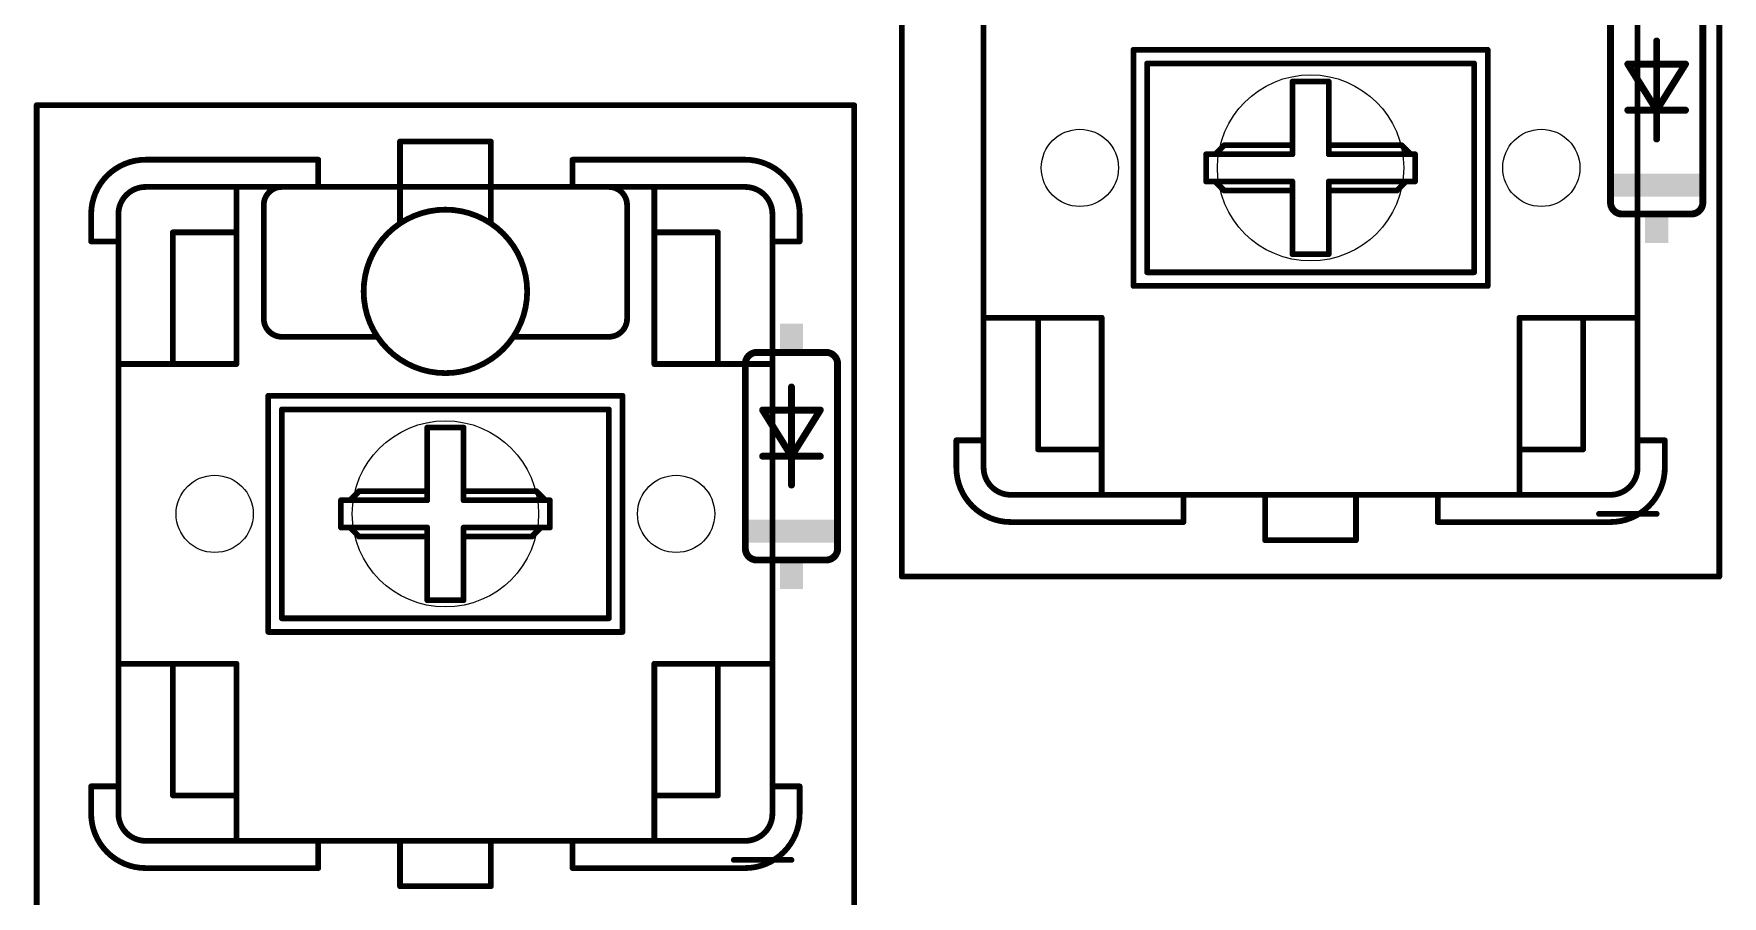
# Model space of a CAD drawing. Extents: x 0 to 155, y -1 to 106.
# Drawn here: x 21.42 to 58.59, y 34.76 to 53.75 of the extents above; entities that cross this region are included whole.
import ezdxf

# ---------------------------------------------------------------- set-up
doc = ezdxf.new("R2010")
doc.units = 0
doc.layers.add('20', color=7, linetype='CONTINUOUS')
doc.layers.add('21', color=253, linetype='CONTINUOUS')

# ---------------------------------------------------------------- blocks, each defined once
blk = doc.blocks.new('RECT')
blk.add_solid([(-0.5, -0.5), (0.5, -0.5), (-0.5, 0.5), (0.5, 0.5)])

msp = doc.modelspace()

# ---------------------------------------------------------------- linework, layer by layer
at = {"layer": '20'}
for centre, radius in [((49.53, 50.8), 2.05), ((44.45, 50.8), 0.85), ((54.61, 50.8), 0.85), ((30.48, 43.18), 2.05), ((25.4, 43.18), 0.85), ((35.56, 43.18), 0.85)]:
    msp.add_circle(centre, radius, dxfattribs=at)
at = {"layer": '21'}
for points, const_width in [([(40.53, 41.8), (40.53, 59.8)], 0.127), ([(58.53, 59.8), (58.53, 41.8)], 0.127), ([(42.33, 44.8), (42.33, 56.8)], 0.127), ([(56.73, 56.8), (56.73, 44.8)], 0.127), ([(56.134, 50.038), (56.134, 54.102)], 0.1524), ([(58.166, 50.038), (58.166, 54.102)], 0.1524), ([(57.15, 52.07), (57.15, 53.594)], 0.1524), ([(45.63, 48.2), (45.63, 53.4)], 0.127), ([(45.63, 53.4), (53.43, 53.4)], 0.127), ([(45.93, 48.5), (45.93, 53.1)], 0.127), ([(45.93, 53.1), (53.13, 53.1)], 0.127), ([(53.13, 53.1), (53.13, 48.5)], 0.127), ([(53.43, 53.4), (53.43, 48.2)], 0.127), ([(56.515, 53.086), (57.785, 53.086)], 0.1524), ([(57.15, 52.07), (56.515, 53.086)], 0.1524), ([(57.785, 53.086), (57.15, 52.07)], 0.1524), ([(49.13, 51.3), (49.13, 52.7)], 0.127), ([(49.13, 52.7), (49.93, 52.7)], 0.127), ([(49.93, 52.7), (49.93, 51.3)], 0.127), ([(21.48, 52.18), (39.48, 52.18)], 0.127), ([(21.48, 34.18), (21.48, 52.18)], 0.127), ([(39.48, 52.18), (39.48, 34.18)], 0.127), ([(56.515, 52.07), (57.15, 52.07)], 0.1524), ([(57.15, 51.435), (57.15, 52.07)], 0.1524), ([(57.15, 52.07), (57.785, 52.07)], 0.1524), ([(29.48, 51.38), (31.48, 51.38)], 0.127), ([(29.48, 50.38), (29.48, 51.38)], 0.127), ([(31.48, 50.38), (31.48, 51.38)], 0.127), ([(47.63, 51.3), (47.43, 51.1)], 0.127), ([(49.13, 51.3), (47.63, 51.3)], 0.127), ([(49.13, 51.1), (49.13, 51.3)], 0.127), ([(49.93, 51.3), (49.93, 51.1)], 0.127), ([(51.53, 51.3), (49.93, 51.3)], 0.127), ([(51.73, 51.1), (51.53, 51.3)], 0.127), ([(23.88, 50.98), (27.68, 50.98)], 0.127), ([(27.68, 50.38), (27.68, 50.98)], 0.127), ([(33.28, 50.98), (37.08, 50.98)], 0.127), ([(33.28, 50.38), (33.28, 50.98)], 0.127), ([(47.23, 50.5), (47.23, 51.1)], 0.127), ([(47.23, 51.1), (47.43, 51.1)], 0.127), ([(47.43, 51.1), (49.13, 51.1)], 0.127), ([(49.93, 51.1), (51.73, 51.1)], 0.127), ([(51.83, 51.1), (51.73, 51.1)], 0.127), ([(51.83, 51.1), (51.83, 50.5)], 0.127), ([(47.43, 50.5), (47.23, 50.5)], 0.127), ([(49.13, 50.5), (47.43, 50.5)], 0.127), ([(47.43, 50.5), (47.63, 50.3)], 0.127), ([(49.13, 50.3), (49.13, 50.5)], 0.127), ([(51.63, 50.5), (49.93, 50.5)], 0.127), ([(49.93, 50.5), (49.93, 50.3)], 0.127), ([(51.63, 50.5), (51.43, 50.3)], 0.127), ([(51.83, 50.5), (51.63, 50.5)], 0.127), ([(23.88, 50.38), (27.68, 50.38)], 0.127), ([(25.88, 50.38), (25.88, 49.38)], 0.127), ([(27.68, 50.38), (29.48, 50.38)], 0.127), ([(29.48, 50.38), (31.48, 50.38)], 0.127), ([(29.48, 49.58), (29.48, 50.38)], 0.127), ([(31.48, 50.38), (33.28, 50.38)], 0.127), ([(31.48, 50.38), (31.48, 49.58)], 0.127), ([(33.28, 50.38), (37.08, 50.38)], 0.127), ([(35.08, 50.38), (35.08, 49.38)], 0.127), ([(49.13, 50.3), (47.63, 50.3)], 0.127), ([(49.13, 48.9), (49.13, 50.3)], 0.127), ([(49.93, 50.3), (49.93, 48.9)], 0.127), ([(51.43, 50.3), (49.93, 50.3)], 0.127), ([(22.68, 49.18), (22.68, 49.78)], 0.127), ([(23.28, 49.18), (23.28, 49.78)], 0.127), ([(26.48, 47.48), (26.48, 49.98)], 0.127), ([(34.48, 47.48), (34.48, 49.98)], 0.127), ([(37.68, 49.78), (37.68, 49.18)], 0.127), ([(38.28, 49.78), (38.28, 49.18)], 0.127), ([(56.388, 49.784), (57.912, 49.784)], 0.1524), ([(23.28, 49.18), (22.68, 49.18)], 0.127), ([(23.28, 37.18), (23.28, 49.18)], 0.127), ([(24.48, 49.38), (24.48, 46.48)], 0.127), ([(25.88, 49.38), (24.48, 49.38)], 0.127), ([(25.88, 49.38), (25.88, 46.48)], 0.127), ([(35.08, 49.38), (35.08, 46.48)], 0.127), ([(36.48, 49.38), (35.08, 49.38)], 0.127), ([(36.48, 49.38), (36.48, 46.48)], 0.127), ([(37.68, 49.18), (37.68, 37.18)], 0.127), ([(37.68, 49.18), (38.28, 49.18)], 0.127), ([(49.93, 48.9), (49.13, 48.9)], 0.127), ([(53.13, 48.5), (45.93, 48.5)], 0.127), ([(53.43, 48.2), (45.63, 48.2)], 0.127), ([(43.53, 47.5), (42.33, 47.5)], 0.127), ([(44.93, 47.5), (43.53, 47.5)], 0.127), ([(43.53, 47.5), (43.53, 44.6)], 0.127), ([(44.93, 47.5), (44.93, 44.6)], 0.127), ([(55.53, 47.5), (54.13, 47.5)], 0.127), ([(54.13, 47.5), (54.13, 44.6)], 0.127), ([(56.73, 47.5), (55.53, 47.5)], 0.127), ([(55.53, 47.5), (55.53, 44.6)], 0.127), ([(26.88, 47.08), (28.98, 47.08)], 0.127), ([(31.98, 47.08), (34.08, 47.08)], 0.127), ([(24.48, 46.48), (23.28, 46.48)], 0.127), ([(25.88, 46.48), (24.48, 46.48)], 0.127), ([(36.48, 46.48), (35.08, 46.48)], 0.127), ([(37.68, 46.48), (36.48, 46.48)], 0.127), ([(37.084, 42.418), (37.084, 46.482)], 0.1524), ([(37.338, 46.736), (38.862, 46.736)], 0.1524), ([(39.116, 42.418), (39.116, 46.482)], 0.1524), ([(26.58, 40.58), (26.58, 45.78)], 0.127), ([(26.58, 45.78), (34.38, 45.78)], 0.127), ([(34.38, 45.78), (34.38, 40.58)], 0.127), ([(38.1, 44.45), (38.1, 45.974)], 0.1524), ([(26.88, 40.88), (26.88, 45.48)], 0.127), ([(26.88, 45.48), (34.08, 45.48)], 0.127), ([(34.08, 45.48), (34.08, 40.88)], 0.127), ([(37.465, 45.466), (38.735, 45.466)], 0.1524), ([(38.1, 44.45), (37.465, 45.466)], 0.1524), ([(38.735, 45.466), (38.1, 44.45)], 0.1524), ([(30.08, 43.68), (30.08, 45.08)], 0.127), ([(30.08, 45.08), (30.88, 45.08)], 0.127), ([(30.88, 45.08), (30.88, 43.68)], 0.127), ([(41.73, 44.2), (41.73, 44.8)], 0.127), ([(42.33, 44.8), (41.73, 44.8)], 0.127), ([(42.33, 44.2), (42.33, 44.8)], 0.127), ([(44.93, 44.6), (43.53, 44.6)], 0.127), ([(44.93, 44.6), (44.93, 43.6)], 0.127), ([(54.13, 44.6), (54.13, 43.6)], 0.127), ([(55.53, 44.6), (54.13, 44.6)], 0.127), ([(56.73, 44.8), (56.73, 44.2)], 0.127), ([(56.73, 44.8), (57.33, 44.8)], 0.127), ([(57.33, 44.8), (57.33, 44.2)], 0.127), ([(37.465, 44.45), (38.1, 44.45)], 0.1524), ([(38.1, 43.815), (38.1, 44.45)], 0.1524), ([(38.1, 44.45), (38.735, 44.45)], 0.1524), ([(28.18, 42.88), (28.18, 43.48)], 0.127), ([(28.18, 43.48), (28.38, 43.48)], 0.127), ([(28.58, 43.68), (28.38, 43.48)], 0.127), ([(28.38, 43.48), (30.08, 43.48)], 0.127), ([(30.08, 43.68), (28.58, 43.68)], 0.127), ([(30.08, 43.48), (30.08, 43.68)], 0.127), ([(30.88, 43.68), (30.88, 43.48)], 0.127), ([(32.48, 43.68), (30.88, 43.68)], 0.127), ([(30.88, 43.48), (32.68, 43.48)], 0.127), ([(32.68, 43.48), (32.48, 43.68)], 0.127), ([(32.78, 43.48), (32.68, 43.48)], 0.127), ([(32.78, 43.48), (32.78, 42.88)], 0.127), ([(46.73, 43.6), (42.93, 43.6)], 0.127), ([(48.53, 43.6), (46.73, 43.6)], 0.127), ([(46.73, 43), (46.73, 43.6)], 0.127), ([(52.33, 43.6), (48.53, 43.6)], 0.127), ([(48.53, 42.6), (48.53, 43.6)], 0.127), ([(50.53, 42.6), (50.53, 43.6)], 0.127), ([(56.13, 43.6), (52.33, 43.6)], 0.127), ([(52.33, 43), (52.33, 43.6)], 0.127), ([(55.88, 43.18), (57.15, 43.18)], 0.127), ([(28.38, 42.88), (28.18, 42.88)], 0.127), ([(30.08, 42.88), (28.38, 42.88)], 0.127), ([(28.38, 42.88), (28.58, 42.68)], 0.127), ([(30.08, 42.68), (30.08, 42.88)], 0.127), ([(32.58, 42.88), (30.88, 42.88)], 0.127), ([(30.88, 42.88), (30.88, 42.68)], 0.127), ([(32.58, 42.88), (32.38, 42.68)], 0.127), ([(32.78, 42.88), (32.58, 42.88)], 0.127), ([(46.73, 43), (42.93, 43)], 0.127), ([(56.13, 43), (52.33, 43)], 0.127), ([(30.08, 42.68), (28.58, 42.68)], 0.127), ([(30.08, 41.28), (30.08, 42.68)], 0.127), ([(30.88, 42.68), (30.88, 41.28)], 0.127), ([(32.38, 42.68), (30.88, 42.68)], 0.127), ([(48.53, 42.6), (50.53, 42.6)], 0.127), ([(37.338, 42.164), (38.862, 42.164)], 0.1524), ([(58.53, 41.8), (40.53, 41.8)], 0.127), ([(30.88, 41.28), (30.08, 41.28)], 0.127), ([(34.08, 40.88), (26.88, 40.88)], 0.127), ([(34.38, 40.58), (26.58, 40.58)], 0.127), ([(24.48, 39.88), (23.28, 39.88)], 0.127), ([(25.88, 39.88), (24.48, 39.88)], 0.127), ([(24.48, 39.88), (24.48, 36.98)], 0.127), ([(25.88, 39.88), (25.88, 36.98)], 0.127), ([(36.48, 39.88), (35.08, 39.88)], 0.127), ([(35.08, 39.88), (35.08, 36.98)], 0.127), ([(37.68, 39.88), (36.48, 39.88)], 0.127), ([(36.48, 39.88), (36.48, 36.98)], 0.127), ([(22.68, 36.58), (22.68, 37.18)], 0.127), ([(23.28, 37.18), (22.68, 37.18)], 0.127), ([(23.28, 36.58), (23.28, 37.18)], 0.127), ([(37.68, 37.18), (37.68, 36.58)], 0.127), ([(37.68, 37.18), (38.28, 37.18)], 0.127), ([(38.28, 37.18), (38.28, 36.58)], 0.127), ([(25.88, 36.98), (24.48, 36.98)], 0.127), ([(25.88, 36.98), (25.88, 35.98)], 0.127), ([(35.08, 36.98), (35.08, 35.98)], 0.127), ([(36.48, 36.98), (35.08, 36.98)], 0.127), ([(27.68, 35.98), (23.88, 35.98)], 0.127), ([(29.48, 35.98), (27.68, 35.98)], 0.127), ([(27.68, 35.38), (27.68, 35.98)], 0.127), ([(33.28, 35.98), (29.48, 35.98)], 0.127), ([(29.48, 34.98), (29.48, 35.98)], 0.127), ([(31.48, 34.98), (31.48, 35.98)], 0.127), ([(37.08, 35.98), (33.28, 35.98)], 0.127), ([(33.28, 35.38), (33.28, 35.98)], 0.127), ([(27.68, 35.38), (23.88, 35.38)], 0.127), ([(37.08, 35.38), (33.28, 35.38)], 0.127), ([(36.83, 35.56), (38.1, 35.56)], 0.127), ([(29.48, 34.98), (31.48, 34.98)], 0.127)]:
    msp.add_lwpolyline(points, dxfattribs=dict(at, const_width=const_width))
for points, const_width in [([(57.1881, 53.594, 1), (57.1119, 53.594)], 0.0762), ([(45.63, 53.4318, 1), (45.63, 53.3683)], 0.0635), ([(45.6618, 53.4, 1), (45.5983, 53.4)], 0.0635), ([(45.9618, 53.1, 1), (45.8982, 53.1)], 0.0635), ([(45.93, 53.1318, 1), (45.93, 53.0682)], 0.0635), ([(53.1618, 53.1, 1), (53.0983, 53.1)], 0.0635), ([(53.13, 53.0682, 1), (53.13, 53.1318)], 0.0635), ([(53.4618, 53.4, 1), (53.3982, 53.4)], 0.0635), ([(53.43, 53.3683, 1), (53.43, 53.4318)], 0.0635), ([(56.515, 53.1241, 1), (56.515, 53.0479)], 0.0762), ([(56.5473, 53.1062, 1), (56.4827, 53.0658)], 0.0762), ([(57.8173, 53.0658, 1), (57.7527, 53.1062)], 0.0762), ([(57.785, 53.0479, 1), (57.785, 53.1241)], 0.0762), ([(49.13, 52.7318, 1), (49.13, 52.6683)], 0.0635), ([(49.1618, 52.7, 1), (49.0983, 52.7)], 0.0635), ([(49.9618, 52.7, 1), (49.8982, 52.7)], 0.0635), ([(49.93, 52.6683, 1), (49.93, 52.7318)], 0.0635), ([(21.48, 52.2118, 1), (21.48, 52.1482)], 0.0635), ([(21.5117, 52.18, 1), (21.4483, 52.18)], 0.0635), ([(39.5118, 52.18, 1), (39.4483, 52.18)], 0.0635), ([(39.48, 52.1482, 1), (39.48, 52.2118)], 0.0635), ([(56.515, 52.1081, 1), (56.515, 52.0319)], 0.0762), ([(57.1881, 52.07, 1), (57.1119, 52.07)], 0.0762), ([(57.15, 52.1081, 1), (57.15, 52.0319)], 0.0762), ([(57.1177, 52.0902, 1), (57.1823, 52.0498)], 0.0762), ([(57.1119, 52.07, 1), (57.1881, 52.07)], 0.0762), ([(57.1177, 52.0498, 1), (57.1823, 52.0902)], 0.0762), ([(57.15, 52.0319, 1), (57.15, 52.1081)], 0.0762), ([(57.785, 52.0319, 1), (57.785, 52.1081)], 0.0762), ([(29.48, 51.4118, 1), (29.48, 51.3483)], 0.0635), ([(29.5117, 51.38, 1), (29.4483, 51.38)], 0.0635), ([(31.5117, 51.38, 1), (31.4483, 51.38)], 0.0635), ([(31.48, 51.3483, 1), (31.48, 51.4118)], 0.0635), ([(47.63, 51.3318, 1), (47.63, 51.2683)], 0.0635), ([(47.6525, 51.2775, 1), (47.6075, 51.3225)], 0.0635), ([(49.1618, 51.3, 1), (49.0983, 51.3)], 0.0635), ([(49.0983, 51.3, 1), (49.1618, 51.3)], 0.0635), ([(49.13, 51.2683, 1), (49.13, 51.3318)], 0.0635), ([(49.93, 51.3318, 1), (49.93, 51.2683)], 0.0635), ([(49.9618, 51.3, 1), (49.8982, 51.3)], 0.0635), ([(49.8982, 51.3, 1), (49.9618, 51.3)], 0.0635), ([(51.5525, 51.3225, 1), (51.5075, 51.2775)], 0.0635), ([(51.53, 51.2683, 1), (51.53, 51.3318)], 0.0635), ([(57.1119, 51.435, 1), (57.1881, 51.435)], 0.0762), ([(23.88, 50.98, 0.4142), (22.68, 49.78)], 0.127), ([(23.88, 51.0118, 1), (23.88, 50.9483)], 0.0635), ([(23.88, 50.9483, 1), (23.88, 51.0118)], 0.0635), ([(27.7117, 50.98, 1), (27.6483, 50.98)], 0.0635), ([(27.68, 50.9483, 1), (27.68, 51.0118)], 0.0635), ([(33.3118, 50.98, 1), (33.2482, 50.98)], 0.0635), ([(33.28, 51.0118, 1), (33.28, 50.9483)], 0.0635), ([(37.08, 51.0118, 1), (37.08, 50.9483)], 0.0635), ([(38.28, 49.78, 0.4142), (37.08, 50.98)], 0.127), ([(37.08, 50.9483, 1), (37.08, 51.0118)], 0.0635), ([(47.23, 51.1318, 1), (47.23, 51.0682)], 0.0635), ([(47.2618, 51.1, 1), (47.1983, 51.1)], 0.0635), ([(47.4075, 51.1225, 1), (47.4525, 51.0775)], 0.0635), ([(47.43, 51.1318, 1), (47.43, 51.0682)], 0.0635), ([(47.43, 51.0682, 1), (47.43, 51.1318)], 0.0635), ([(49.0983, 51.1, 1), (49.1618, 51.1)], 0.0635), ([(49.13, 51.0682, 1), (49.13, 51.1318)], 0.0635), ([(49.93, 51.1318, 1), (49.93, 51.0682)], 0.0635), ([(49.8982, 51.1, 1), (49.9618, 51.1)], 0.0635), ([(51.73, 51.1318, 1), (51.73, 51.0682)], 0.0635), ([(51.7075, 51.0775, 1), (51.7525, 51.1225)], 0.0635), ([(51.73, 51.0682, 1), (51.73, 51.1318)], 0.0635), ([(51.8618, 51.1, 1), (51.7983, 51.1)], 0.0635), ([(51.83, 51.0682, 1), (51.83, 51.1318)], 0.0635), ([(47.23, 50.5318, 1), (47.23, 50.4682)], 0.0635), ([(47.4525, 50.5225, 1), (47.4075, 50.4775)], 0.0635), ([(47.43, 50.5318, 1), (47.43, 50.4682)], 0.0635), ([(47.43, 50.4682, 1), (47.43, 50.5318)], 0.0635), ([(49.1618, 50.5, 1), (49.0983, 50.5)], 0.0635), ([(49.13, 50.4682, 1), (49.13, 50.5318)], 0.0635), ([(49.93, 50.5318, 1), (49.93, 50.4682)], 0.0635), ([(49.9618, 50.5, 1), (49.8982, 50.5)], 0.0635), ([(51.63, 50.5318, 1), (51.63, 50.4682)], 0.0635), ([(51.6525, 50.4775, 1), (51.6075, 50.5225)], 0.0635), ([(51.63, 50.4682, 1), (51.63, 50.5318)], 0.0635), ([(51.83, 50.4682, 1), (51.83, 50.5318)], 0.0635), ([(23.88, 50.38, 0.4142), (23.28, 49.78)], 0.127), ([(23.88, 50.4118, 1), (23.88, 50.3483)], 0.0635), ([(23.88, 50.3483, 1), (23.88, 50.4118)], 0.0635), ([(25.9118, 50.38, 1), (25.8483, 50.38)], 0.0635), ([(26.88, 50.38, 0.4142), (26.48, 49.98)], 0.127), ([(26.88, 50.3483, 1), (26.88, 50.4118)], 0.0635), ([(27.68, 50.4118, 1), (27.68, 50.3483)], 0.0635), ([(27.6483, 50.38, 1), (27.7117, 50.38)], 0.0635), ([(27.68, 50.3483, 1), (27.68, 50.4118)], 0.0635), ([(29.48, 50.4118, 1), (29.48, 50.3483)], 0.0635), ([(29.5117, 50.38, 1), (29.4483, 50.38)], 0.0635), ([(29.4483, 50.38, 1), (29.5117, 50.38)], 0.0635), ([(29.48, 50.3483, 1), (29.48, 50.4118)], 0.0635), ([(31.48, 50.4118, 1), (31.48, 50.3483)], 0.0635), ([(31.5117, 50.38, 1), (31.4483, 50.38)], 0.0635), ([(31.4483, 50.38, 1), (31.5117, 50.38)], 0.0635), ([(31.48, 50.3483, 1), (31.48, 50.4118)], 0.0635), ([(33.2482, 50.38, 1), (33.3118, 50.38)], 0.0635), ([(33.28, 50.4118, 1), (33.28, 50.3483)], 0.0635), ([(33.28, 50.3483, 1), (33.28, 50.4118)], 0.0635), ([(34.08, 50.4118, 1), (34.08, 50.3483)], 0.0635), ([(34.48, 49.98, 0.4142), (34.08, 50.38)], 0.127), ([(35.1118, 50.38, 1), (35.0482, 50.38)], 0.0635), ([(37.08, 50.4118, 1), (37.08, 50.3483)], 0.0635), ([(37.68, 49.78, 0.4142), (37.08, 50.38)], 0.127), ([(37.08, 50.3483, 1), (37.08, 50.4118)], 0.0635), ([(47.1983, 50.5, 1), (47.2618, 50.5)], 0.0635), ([(47.63, 50.3318, 1), (47.63, 50.2683)], 0.0635), ([(47.6075, 50.2775, 1), (47.6525, 50.3225)], 0.0635), ([(49.1618, 50.3, 1), (49.0983, 50.3)], 0.0635), ([(49.0983, 50.3, 1), (49.1618, 50.3)], 0.0635), ([(49.13, 50.2683, 1), (49.13, 50.3318)], 0.0635), ([(49.93, 50.3318, 1), (49.93, 50.2683)], 0.0635), ([(49.9618, 50.3, 1), (49.8982, 50.3)], 0.0635), ([(49.8982, 50.3, 1), (49.9618, 50.3)], 0.0635), ([(51.4075, 50.3225, 1), (51.4525, 50.2775)], 0.0635), ([(51.43, 50.2683, 1), (51.43, 50.3318)], 0.0635), ([(51.7983, 50.5, 1), (51.8618, 50.5)], 0.0635), ([(22.7117, 49.78, 1), (22.6483, 49.78)], 0.0635), ([(23.3117, 49.78, 1), (23.2483, 49.78)], 0.0635), ([(26.5117, 49.98, 1), (26.4483, 49.98)], 0.0635), ([(26.4483, 49.98, 1), (26.5117, 49.98)], 0.0635), ([(30.48, 49.88, 1), (30.48, 46.28)], 0.127), ([(30.48, 49.9118, 1), (30.48, 49.8483)], 0.0635), ([(30.48, 46.28, 1), (30.48, 49.88)], 0.127), ([(30.48, 49.8483, 1), (30.48, 49.9118)], 0.0635), ([(34.5118, 49.98, 1), (34.4483, 49.98)], 0.0635), ([(34.4483, 49.98, 1), (34.5118, 49.98)], 0.0635), ([(37.7118, 49.78, 1), (37.6482, 49.78)], 0.0635), ([(38.3118, 49.78, 1), (38.2482, 49.78)], 0.0635), ([(56.134, 50.038, 0.4142), (56.388, 49.784)], 0.1524), ([(56.1721, 50.038, 1), (56.0959, 50.038)], 0.0762), ([(56.0959, 50.038, 1), (56.1721, 50.038)], 0.0762), ([(56.388, 49.8221, 1), (56.388, 49.7459)], 0.0762), ([(56.388, 49.7459, 1), (56.388, 49.8221)], 0.0762), ([(57.912, 49.784, 0.4142), (58.166, 50.038)], 0.1524), ([(57.912, 49.8221, 1), (57.912, 49.7459)], 0.0762), ([(57.912, 49.7459, 1), (57.912, 49.8221)], 0.0762), ([(58.2041, 50.038, 1), (58.1279, 50.038)], 0.0762), ([(58.1279, 50.038, 1), (58.2041, 50.038)], 0.0762), ([(22.6483, 49.78, 1), (22.7117, 49.78)], 0.0635), ([(23.2483, 49.78, 1), (23.3117, 49.78)], 0.0635), ([(29.4483, 49.58, 1), (29.5117, 49.58)], 0.0635), ([(31.4483, 49.58, 1), (31.5117, 49.58)], 0.0635), ([(37.6482, 49.78, 1), (37.7118, 49.78)], 0.0635), ([(38.2482, 49.78, 1), (38.3118, 49.78)], 0.0635), ([(22.68, 49.2118, 1), (22.68, 49.1482)], 0.0635), ([(22.6483, 49.18, 1), (22.7117, 49.18)], 0.0635), ([(23.3117, 49.18, 1), (23.2483, 49.18)], 0.0635), ([(23.2483, 49.18, 1), (23.3117, 49.18)], 0.0635), ([(23.28, 49.1482, 1), (23.28, 49.2118)], 0.0635), ([(24.48, 49.4118, 1), (24.48, 49.3483)], 0.0635), ([(24.5117, 49.38, 1), (24.4483, 49.38)], 0.0635), ([(25.9118, 49.38, 1), (25.8483, 49.38)], 0.0635), ([(25.8483, 49.38, 1), (25.9118, 49.38)], 0.0635), ([(25.88, 49.3483, 1), (25.88, 49.4118)], 0.0635), ([(35.1118, 49.38, 1), (35.0482, 49.38)], 0.0635), ([(35.0482, 49.38, 1), (35.1118, 49.38)], 0.0635), ([(35.08, 49.4118, 1), (35.08, 49.3483)], 0.0635), ([(36.5118, 49.38, 1), (36.4483, 49.38)], 0.0635), ([(36.48, 49.3483, 1), (36.48, 49.4118)], 0.0635), ([(37.7118, 49.18, 1), (37.6482, 49.18)], 0.0635), ([(37.68, 49.2118, 1), (37.68, 49.1482)], 0.0635), ([(37.6482, 49.18, 1), (37.7118, 49.18)], 0.0635), ([(38.2482, 49.18, 1), (38.3118, 49.18)], 0.0635), ([(38.28, 49.1482, 1), (38.28, 49.2118)], 0.0635), ([(49.13, 48.9318, 1), (49.13, 48.8683)], 0.0635), ([(49.0983, 48.9, 1), (49.1618, 48.9)], 0.0635), ([(49.8982, 48.9, 1), (49.9618, 48.9)], 0.0635), ([(49.93, 48.8683, 1), (49.93, 48.9318)], 0.0635), ([(45.93, 48.5318, 1), (45.93, 48.4682)], 0.0635), ([(45.8982, 48.5, 1), (45.9618, 48.5)], 0.0635), ([(53.0983, 48.5, 1), (53.1618, 48.5)], 0.0635), ([(53.13, 48.4682, 1), (53.13, 48.5318)], 0.0635), ([(45.63, 48.2318, 1), (45.63, 48.1683)], 0.0635), ([(45.5983, 48.2, 1), (45.6618, 48.2)], 0.0635), ([(53.3982, 48.2, 1), (53.4618, 48.2)], 0.0635), ([(53.43, 48.1683, 1), (53.43, 48.2318)], 0.0635), ([(26.48, 47.48, 0.4142), (26.88, 47.08)], 0.127), ([(26.5117, 47.48, 1), (26.4483, 47.48)], 0.0635), ([(26.4483, 47.48, 1), (26.5117, 47.48)], 0.0635), ([(34.08, 47.08, 0.4142), (34.48, 47.48)], 0.127), ([(34.5118, 47.48, 1), (34.4483, 47.48)], 0.0635), ([(34.4483, 47.48, 1), (34.5118, 47.48)], 0.0635), ([(42.33, 47.5318, 1), (42.33, 47.4682)], 0.0635), ([(43.5618, 47.5, 1), (43.4982, 47.5)], 0.0635), ([(43.53, 47.5318, 1), (43.53, 47.4682)], 0.0635), ([(43.53, 47.4682, 1), (43.53, 47.5318)], 0.0635), ([(44.9618, 47.5, 1), (44.8982, 47.5)], 0.0635), ([(44.93, 47.4682, 1), (44.93, 47.5318)], 0.0635), ([(54.13, 47.5318, 1), (54.13, 47.4682)], 0.0635), ([(54.1618, 47.5, 1), (54.0983, 47.5)], 0.0635), ([(55.5618, 47.5, 1), (55.4982, 47.5)], 0.0635), ([(55.53, 47.5318, 1), (55.53, 47.4682)], 0.0635), ([(55.53, 47.4682, 1), (55.53, 47.5318)], 0.0635), ([(56.73, 47.4682, 1), (56.73, 47.5318)], 0.0635), ([(26.88, 47.1118, 1), (26.88, 47.0483)], 0.0635), ([(26.88, 47.0483, 1), (26.88, 47.1118)], 0.0635), ([(28.98, 47.0483, 1), (28.98, 47.1118)], 0.0635), ([(31.98, 47.1118, 1), (31.98, 47.0483)], 0.0635), ([(34.08, 47.1118, 1), (34.08, 47.0483)], 0.0635), ([(34.08, 47.0483, 1), (34.08, 47.1118)], 0.0635), ([(23.28, 46.5118, 1), (23.28, 46.4483)], 0.0635), ([(24.48, 46.5118, 1), (24.48, 46.4483)], 0.0635), ([(24.4483, 46.48, 1), (24.5117, 46.48)], 0.0635), ([(24.48, 46.4483, 1), (24.48, 46.5118)], 0.0635), ([(25.8483, 46.48, 1), (25.9118, 46.48)], 0.0635), ([(25.88, 46.4483, 1), (25.88, 46.5118)], 0.0635), ([(35.0482, 46.48, 1), (35.1118, 46.48)], 0.0635), ([(35.08, 46.5118, 1), (35.08, 46.4483)], 0.0635), ([(36.48, 46.5118, 1), (36.48, 46.4483)], 0.0635), ([(36.4483, 46.48, 1), (36.5118, 46.48)], 0.0635), ([(36.48, 46.4483, 1), (36.48, 46.5118)], 0.0635), ([(37.338, 46.736, 0.4142), (37.084, 46.482)], 0.1524), ([(37.1221, 46.482, 1), (37.0459, 46.482)], 0.0762), ([(37.0459, 46.482, 1), (37.1221, 46.482)], 0.0762), ([(37.338, 46.7741, 1), (37.338, 46.6979)], 0.0762), ([(37.338, 46.6979, 1), (37.338, 46.7741)], 0.0762), ([(37.68, 46.4483, 1), (37.68, 46.5118)], 0.0635), ([(39.116, 46.482, 0.4142), (38.862, 46.736)], 0.1524), ([(38.862, 46.7741, 1), (38.862, 46.6979)], 0.0762), ([(38.862, 46.6979, 1), (38.862, 46.7741)], 0.0762), ([(39.1541, 46.482, 1), (39.0779, 46.482)], 0.0762), ([(39.0779, 46.482, 1), (39.1541, 46.482)], 0.0762), ([(30.48, 46.3118, 1), (30.48, 46.2482)], 0.0635), ([(30.48, 46.2482, 1), (30.48, 46.3118)], 0.0635), ([(26.58, 45.8118, 1), (26.58, 45.7482)], 0.0635), ([(26.6118, 45.78, 1), (26.5483, 45.78)], 0.0635), ([(34.4118, 45.78, 1), (34.3483, 45.78)], 0.0635), ([(34.38, 45.7482, 1), (34.38, 45.8118)], 0.0635), ([(38.1381, 45.974, 1), (38.0619, 45.974)], 0.0762), ([(26.88, 45.5118, 1), (26.88, 45.4483)], 0.0635), ([(26.9118, 45.48, 1), (26.8483, 45.48)], 0.0635), ([(34.1118, 45.48, 1), (34.0482, 45.48)], 0.0635), ([(34.08, 45.4483, 1), (34.08, 45.5118)], 0.0635), ([(37.465, 45.5041, 1), (37.465, 45.4279)], 0.0762), ([(37.4973, 45.4862, 1), (37.4327, 45.4458)], 0.0762), ([(38.7673, 45.4458, 1), (38.7027, 45.4862)], 0.0762), ([(38.735, 45.4279, 1), (38.735, 45.5041)], 0.0762), ([(30.08, 45.1118, 1), (30.08, 45.0483)], 0.0635), ([(30.1118, 45.08, 1), (30.0483, 45.08)], 0.0635), ([(30.9118, 45.08, 1), (30.8483, 45.08)], 0.0635), ([(30.88, 45.0483, 1), (30.88, 45.1118)], 0.0635), ([(41.73, 44.8318, 1), (41.73, 44.7683)], 0.0635), ([(41.7618, 44.8, 1), (41.6983, 44.8)], 0.0635), ([(42.3618, 44.8, 1), (42.2983, 44.8)], 0.0635), ([(42.2983, 44.8, 1), (42.3618, 44.8)], 0.0635), ([(42.33, 44.7683, 1), (42.33, 44.8318)], 0.0635), ([(43.53, 44.6318, 1), (43.53, 44.5682)], 0.0635), ([(43.4982, 44.6, 1), (43.5618, 44.6)], 0.0635), ([(44.9618, 44.6, 1), (44.8982, 44.6)], 0.0635), ([(44.8982, 44.6, 1), (44.9618, 44.6)], 0.0635), ([(44.93, 44.5682, 1), (44.93, 44.6318)], 0.0635), ([(54.13, 44.6318, 1), (54.13, 44.5682)], 0.0635), ([(54.1618, 44.6, 1), (54.0983, 44.6)], 0.0635), ([(54.0983, 44.6, 1), (54.1618, 44.6)], 0.0635), ([(55.4982, 44.6, 1), (55.5618, 44.6)], 0.0635), ([(55.53, 44.5682, 1), (55.53, 44.6318)], 0.0635), ([(56.73, 44.8318, 1), (56.73, 44.7683)], 0.0635), ([(56.7618, 44.8, 1), (56.6983, 44.8)], 0.0635), ([(56.6983, 44.8, 1), (56.7618, 44.8)], 0.0635), ([(57.3618, 44.8, 1), (57.2983, 44.8)], 0.0635), ([(57.33, 44.7683, 1), (57.33, 44.8318)], 0.0635), ([(37.465, 44.4881, 1), (37.465, 44.4119)], 0.0762), ([(38.1381, 44.45, 1), (38.0619, 44.45)], 0.0762), ([(38.1, 44.4881, 1), (38.1, 44.4119)], 0.0762), ([(38.0677, 44.4702, 1), (38.1323, 44.4298)], 0.0762), ([(38.0619, 44.45, 1), (38.1381, 44.45)], 0.0762), ([(38.0677, 44.4298, 1), (38.1323, 44.4702)], 0.0762), ([(38.1, 44.4119, 1), (38.1, 44.4881)], 0.0762), ([(38.735, 44.4119, 1), (38.735, 44.4881)], 0.0762), ([(41.73, 44.2, 0.4142), (42.93, 43)], 0.127), ([(41.7618, 44.2, 1), (41.6983, 44.2)], 0.0635), ([(42.33, 44.2, 0.4142), (42.93, 43.6)], 0.127), ([(42.3618, 44.2, 1), (42.2983, 44.2)], 0.0635), ([(56.13, 43, 0.4142), (57.33, 44.2)], 0.127), ([(56.13, 43.6, 0.4142), (56.73, 44.2)], 0.127), ([(56.7618, 44.2, 1), (56.6983, 44.2)], 0.0635), ([(57.3618, 44.2, 1), (57.2983, 44.2)], 0.0635), ([(41.6983, 44.2, 1), (41.7618, 44.2)], 0.0635), ([(42.2983, 44.2, 1), (42.3618, 44.2)], 0.0635), ([(56.6983, 44.2, 1), (56.7618, 44.2)], 0.0635), ([(57.2983, 44.2, 1), (57.3618, 44.2)], 0.0635), ([(28.18, 43.5118, 1), (28.18, 43.4483)], 0.0635), ([(28.2117, 43.48, 1), (28.1483, 43.48)], 0.0635), ([(28.3575, 43.5025, 1), (28.4025, 43.4575)], 0.0635), ([(28.38, 43.5118, 1), (28.38, 43.4483)], 0.0635), ([(28.38, 43.4483, 1), (28.38, 43.5118)], 0.0635), ([(28.58, 43.7118, 1), (28.58, 43.6482)], 0.0635), ([(28.6025, 43.6575, 1), (28.5575, 43.7025)], 0.0635), ([(30.1118, 43.68, 1), (30.0483, 43.68)], 0.0635), ([(30.0483, 43.68, 1), (30.1118, 43.68)], 0.0635), ([(30.0483, 43.48, 1), (30.1118, 43.48)], 0.0635), ([(30.08, 43.6482, 1), (30.08, 43.7118)], 0.0635), ([(30.08, 43.4483, 1), (30.08, 43.5118)], 0.0635), ([(30.9118, 43.68, 1), (30.8483, 43.68)], 0.0635), ([(30.88, 43.7118, 1), (30.88, 43.6482)], 0.0635), ([(30.8483, 43.68, 1), (30.9118, 43.68)], 0.0635), ([(30.88, 43.5118, 1), (30.88, 43.4483)], 0.0635), ([(30.8483, 43.48, 1), (30.9118, 43.48)], 0.0635), ([(32.5025, 43.7025, 1), (32.4575, 43.6575)], 0.0635), ([(32.48, 43.6482, 1), (32.48, 43.7118)], 0.0635), ([(32.68, 43.5118, 1), (32.68, 43.4483)], 0.0635), ([(32.6575, 43.4575, 1), (32.7025, 43.5025)], 0.0635), ([(32.68, 43.4483, 1), (32.68, 43.5118)], 0.0635), ([(32.8118, 43.48, 1), (32.7482, 43.48)], 0.0635), ([(32.78, 43.4483, 1), (32.78, 43.5118)], 0.0635), ([(38.0619, 43.815, 1), (38.1381, 43.815)], 0.0762), ([(42.93, 43.6318, 1), (42.93, 43.5682)], 0.0635), ([(42.93, 43.5682, 1), (42.93, 43.6318)], 0.0635), ([(44.8982, 43.6, 1), (44.9618, 43.6)], 0.0635), ([(46.73, 43.6318, 1), (46.73, 43.5682)], 0.0635), ([(46.7618, 43.6, 1), (46.6983, 43.6)], 0.0635), ([(46.73, 43.5682, 1), (46.73, 43.6318)], 0.0635), ([(48.53, 43.6318, 1), (48.53, 43.5682)], 0.0635), ([(48.5618, 43.6, 1), (48.4982, 43.6)], 0.0635), ([(48.53, 43.5682, 1), (48.53, 43.6318)], 0.0635), ([(50.5618, 43.6, 1), (50.4982, 43.6)], 0.0635), ([(52.33, 43.6318, 1), (52.33, 43.5682)], 0.0635), ([(52.3618, 43.6, 1), (52.2983, 43.6)], 0.0635), ([(52.33, 43.5682, 1), (52.33, 43.6318)], 0.0635), ([(54.0983, 43.6, 1), (54.1618, 43.6)], 0.0635), ([(56.13, 43.6318, 1), (56.13, 43.5682)], 0.0635), ([(56.13, 43.5682, 1), (56.13, 43.6318)], 0.0635), ([(55.88, 43.2118, 1), (55.88, 43.1482)], 0.0635), ([(57.15, 43.1482, 1), (57.15, 43.2118)], 0.0635), ([(28.18, 42.9118, 1), (28.18, 42.8483)], 0.0635), ([(28.1483, 42.88, 1), (28.2117, 42.88)], 0.0635), ([(28.4025, 42.9025, 1), (28.3575, 42.8575)], 0.0635), ([(28.38, 42.9118, 1), (28.38, 42.8483)], 0.0635), ([(28.38, 42.8483, 1), (28.38, 42.9118)], 0.0635), ([(30.1118, 42.88, 1), (30.0483, 42.88)], 0.0635), ([(30.08, 42.8483, 1), (30.08, 42.9118)], 0.0635), ([(30.88, 42.9118, 1), (30.88, 42.8483)], 0.0635), ([(30.9118, 42.88, 1), (30.8483, 42.88)], 0.0635), ([(32.58, 42.9118, 1), (32.58, 42.8483)], 0.0635), ([(32.6025, 42.8575, 1), (32.5575, 42.9025)], 0.0635), ([(32.58, 42.8483, 1), (32.58, 42.9118)], 0.0635), ([(32.7482, 42.88, 1), (32.8118, 42.88)], 0.0635), ([(32.78, 42.8483, 1), (32.78, 42.9118)], 0.0635), ([(42.93, 43.0318, 1), (42.93, 42.9682)], 0.0635), ([(42.93, 42.9682, 1), (42.93, 43.0318)], 0.0635), ([(46.6983, 43, 1), (46.7618, 43)], 0.0635), ([(46.73, 42.9682, 1), (46.73, 43.0318)], 0.0635), ([(52.33, 43.0318, 1), (52.33, 42.9682)], 0.0635), ([(52.2983, 43, 1), (52.3618, 43)], 0.0635), ([(56.13, 43.0318, 1), (56.13, 42.9682)], 0.0635), ([(56.13, 42.9682, 1), (56.13, 43.0318)], 0.0635), ([(28.58, 42.7118, 1), (28.58, 42.6482)], 0.0635), ([(28.5575, 42.6575, 1), (28.6025, 42.7025)], 0.0635), ([(30.1118, 42.68, 1), (30.0483, 42.68)], 0.0635), ([(30.0483, 42.68, 1), (30.1118, 42.68)], 0.0635), ([(30.08, 42.6482, 1), (30.08, 42.7118)], 0.0635), ([(30.9118, 42.68, 1), (30.8483, 42.68)], 0.0635), ([(30.88, 42.7118, 1), (30.88, 42.6482)], 0.0635), ([(30.8483, 42.68, 1), (30.9118, 42.68)], 0.0635), ([(32.3575, 42.7025, 1), (32.4025, 42.6575)], 0.0635), ([(32.38, 42.6482, 1), (32.38, 42.7118)], 0.0635), ([(37.084, 42.418, 0.4142), (37.338, 42.164)], 0.1524), ([(37.1221, 42.418, 1), (37.0459, 42.418)], 0.0762), ([(37.0459, 42.418, 1), (37.1221, 42.418)], 0.0762), ([(38.862, 42.164, 0.4142), (39.116, 42.418)], 0.1524), ([(39.1541, 42.418, 1), (39.0779, 42.418)], 0.0762), ([(39.0779, 42.418, 1), (39.1541, 42.418)], 0.0762), ([(48.53, 42.6318, 1), (48.53, 42.5682)], 0.0635), ([(48.4982, 42.6, 1), (48.5618, 42.6)], 0.0635), ([(50.4982, 42.6, 1), (50.5618, 42.6)], 0.0635), ([(50.53, 42.5682, 1), (50.53, 42.6318)], 0.0635), ([(37.338, 42.2021, 1), (37.338, 42.1259)], 0.0762), ([(37.338, 42.1259, 1), (37.338, 42.2021)], 0.0762), ([(38.862, 42.2021, 1), (38.862, 42.1259)], 0.0762), ([(38.862, 42.1259, 1), (38.862, 42.2021)], 0.0762), ([(40.4982, 41.8, 1), (40.5618, 41.8)], 0.0635), ([(40.53, 41.8318, 1), (40.53, 41.7683)], 0.0635), ([(58.4982, 41.8, 1), (58.5618, 41.8)], 0.0635), ([(58.53, 41.7683, 1), (58.53, 41.8318)], 0.0635), ([(30.08, 41.3118, 1), (30.08, 41.2482)], 0.0635), ([(30.0483, 41.28, 1), (30.1118, 41.28)], 0.0635), ([(30.8483, 41.28, 1), (30.9118, 41.28)], 0.0635), ([(30.88, 41.2482, 1), (30.88, 41.3118)], 0.0635), ([(26.88, 40.9118, 1), (26.88, 40.8483)], 0.0635), ([(26.8483, 40.88, 1), (26.9118, 40.88)], 0.0635), ([(34.0482, 40.88, 1), (34.1118, 40.88)], 0.0635), ([(34.08, 40.8483, 1), (34.08, 40.9118)], 0.0635), ([(26.58, 40.6118, 1), (26.58, 40.5483)], 0.0635), ([(26.5483, 40.58, 1), (26.6118, 40.58)], 0.0635), ([(34.3483, 40.58, 1), (34.4118, 40.58)], 0.0635), ([(34.38, 40.5483, 1), (34.38, 40.6118)], 0.0635), ([(23.28, 39.9118, 1), (23.28, 39.8483)], 0.0635), ([(24.48, 39.9118, 1), (24.48, 39.8483)], 0.0635), ([(24.5117, 39.88, 1), (24.4483, 39.88)], 0.0635), ([(24.48, 39.8483, 1), (24.48, 39.9118)], 0.0635), ([(25.9118, 39.88, 1), (25.8483, 39.88)], 0.0635), ([(25.88, 39.8483, 1), (25.88, 39.9118)], 0.0635), ([(35.1118, 39.88, 1), (35.0482, 39.88)], 0.0635), ([(35.08, 39.9118, 1), (35.08, 39.8483)], 0.0635), ([(36.48, 39.9118, 1), (36.48, 39.8483)], 0.0635), ([(36.5118, 39.88, 1), (36.4483, 39.88)], 0.0635), ([(36.48, 39.8483, 1), (36.48, 39.9118)], 0.0635), ([(37.68, 39.8483, 1), (37.68, 39.9118)], 0.0635), ([(22.68, 37.2118, 1), (22.68, 37.1482)], 0.0635), ([(22.7117, 37.18, 1), (22.6483, 37.18)], 0.0635), ([(23.3117, 37.18, 1), (23.2483, 37.18)], 0.0635), ([(23.2483, 37.18, 1), (23.3117, 37.18)], 0.0635), ([(23.28, 37.1482, 1), (23.28, 37.2118)], 0.0635), ([(37.7118, 37.18, 1), (37.6482, 37.18)], 0.0635), ([(37.68, 37.2118, 1), (37.68, 37.1482)], 0.0635), ([(37.6482, 37.18, 1), (37.7118, 37.18)], 0.0635), ([(38.3118, 37.18, 1), (38.2482, 37.18)], 0.0635), ([(38.28, 37.1482, 1), (38.28, 37.2118)], 0.0635), ([(24.48, 37.0118, 1), (24.48, 36.9483)], 0.0635), ([(24.4483, 36.98, 1), (24.5117, 36.98)], 0.0635), ([(25.9118, 36.98, 1), (25.8483, 36.98)], 0.0635), ([(25.8483, 36.98, 1), (25.9118, 36.98)], 0.0635), ([(25.88, 36.9483, 1), (25.88, 37.0118)], 0.0635), ([(35.1118, 36.98, 1), (35.0482, 36.98)], 0.0635), ([(35.0482, 36.98, 1), (35.1118, 36.98)], 0.0635), ([(35.08, 37.0118, 1), (35.08, 36.9483)], 0.0635), ([(36.4483, 36.98, 1), (36.5118, 36.98)], 0.0635), ([(36.48, 36.9483, 1), (36.48, 37.0118)], 0.0635), ([(22.68, 36.58, 0.4142), (23.88, 35.38)], 0.127), ([(22.7117, 36.58, 1), (22.6483, 36.58)], 0.0635), ([(22.6483, 36.58, 1), (22.7117, 36.58)], 0.0635), ([(23.28, 36.58, 0.4142), (23.88, 35.98)], 0.127), ([(23.3117, 36.58, 1), (23.2483, 36.58)], 0.0635), ([(23.2483, 36.58, 1), (23.3117, 36.58)], 0.0635), ([(37.08, 35.38, 0.4142), (38.28, 36.58)], 0.127), ([(37.08, 35.98, 0.4142), (37.68, 36.58)], 0.127), ([(37.7118, 36.58, 1), (37.6482, 36.58)], 0.0635), ([(37.6482, 36.58, 1), (37.7118, 36.58)], 0.0635), ([(38.3118, 36.58, 1), (38.2482, 36.58)], 0.0635), ([(38.2482, 36.58, 1), (38.3118, 36.58)], 0.0635), ([(23.88, 36.0118, 1), (23.88, 35.9483)], 0.0635), ([(23.88, 35.9483, 1), (23.88, 36.0118)], 0.0635), ([(25.8483, 35.98, 1), (25.9118, 35.98)], 0.0635), ([(27.68, 36.0118, 1), (27.68, 35.9483)], 0.0635), ([(27.7117, 35.98, 1), (27.6483, 35.98)], 0.0635), ([(27.68, 35.9483, 1), (27.68, 36.0118)], 0.0635), ([(29.48, 36.0118, 1), (29.48, 35.9483)], 0.0635), ([(29.5117, 35.98, 1), (29.4483, 35.98)], 0.0635), ([(29.48, 35.9483, 1), (29.48, 36.0118)], 0.0635), ([(31.5117, 35.98, 1), (31.4483, 35.98)], 0.0635), ([(33.3118, 35.98, 1), (33.2482, 35.98)], 0.0635), ([(33.28, 36.0118, 1), (33.28, 35.9483)], 0.0635), ([(33.28, 35.9483, 1), (33.28, 36.0118)], 0.0635), ([(35.0482, 35.98, 1), (35.1118, 35.98)], 0.0635), ([(37.08, 36.0118, 1), (37.08, 35.9483)], 0.0635), ([(37.08, 35.9483, 1), (37.08, 36.0118)], 0.0635), ([(23.88, 35.4118, 1), (23.88, 35.3483)], 0.0635), ([(23.88, 35.3483, 1), (23.88, 35.4118)], 0.0635), ([(27.6483, 35.38, 1), (27.7117, 35.38)], 0.0635), ([(27.68, 35.3483, 1), (27.68, 35.4118)], 0.0635), ([(33.2482, 35.38, 1), (33.3118, 35.38)], 0.0635), ([(33.28, 35.4118, 1), (33.28, 35.3483)], 0.0635), ([(36.83, 35.5918, 1), (36.83, 35.5282)], 0.0635), ([(37.08, 35.4118, 1), (37.08, 35.3483)], 0.0635), ([(37.08, 35.3483, 1), (37.08, 35.4118)], 0.0635), ([(38.1, 35.5282, 1), (38.1, 35.5918)], 0.0635), ([(29.48, 35.0118, 1), (29.48, 34.9483)], 0.0635), ([(29.4483, 34.98, 1), (29.5117, 34.98)], 0.0635), ([(31.4483, 34.98, 1), (31.5117, 34.98)], 0.0635), ([(31.48, 34.9483, 1), (31.48, 35.0118)], 0.0635)]:
    msp.add_lwpolyline(points, format="xyb", dxfattribs=dict(at, const_width=const_width))

# ---------------------------------------------------------------- block references
at = {"layer": '21', "rotation": 90}
for p, xscale, yscale in [((57.15, 50.419), 0.508, 2.032), ((57.15, 49.4665), 0.635, 0.508), ((38.1, 47.0535), 0.635, 0.508), ((38.1, 42.799), 0.508, 2.032), ((38.1, 41.8465), 0.635, 0.508)]:
    msp.add_blockref('RECT', p, dxfattribs=dict(at, xscale=xscale, yscale=yscale))

doc.saveas('drawing.dxf')
